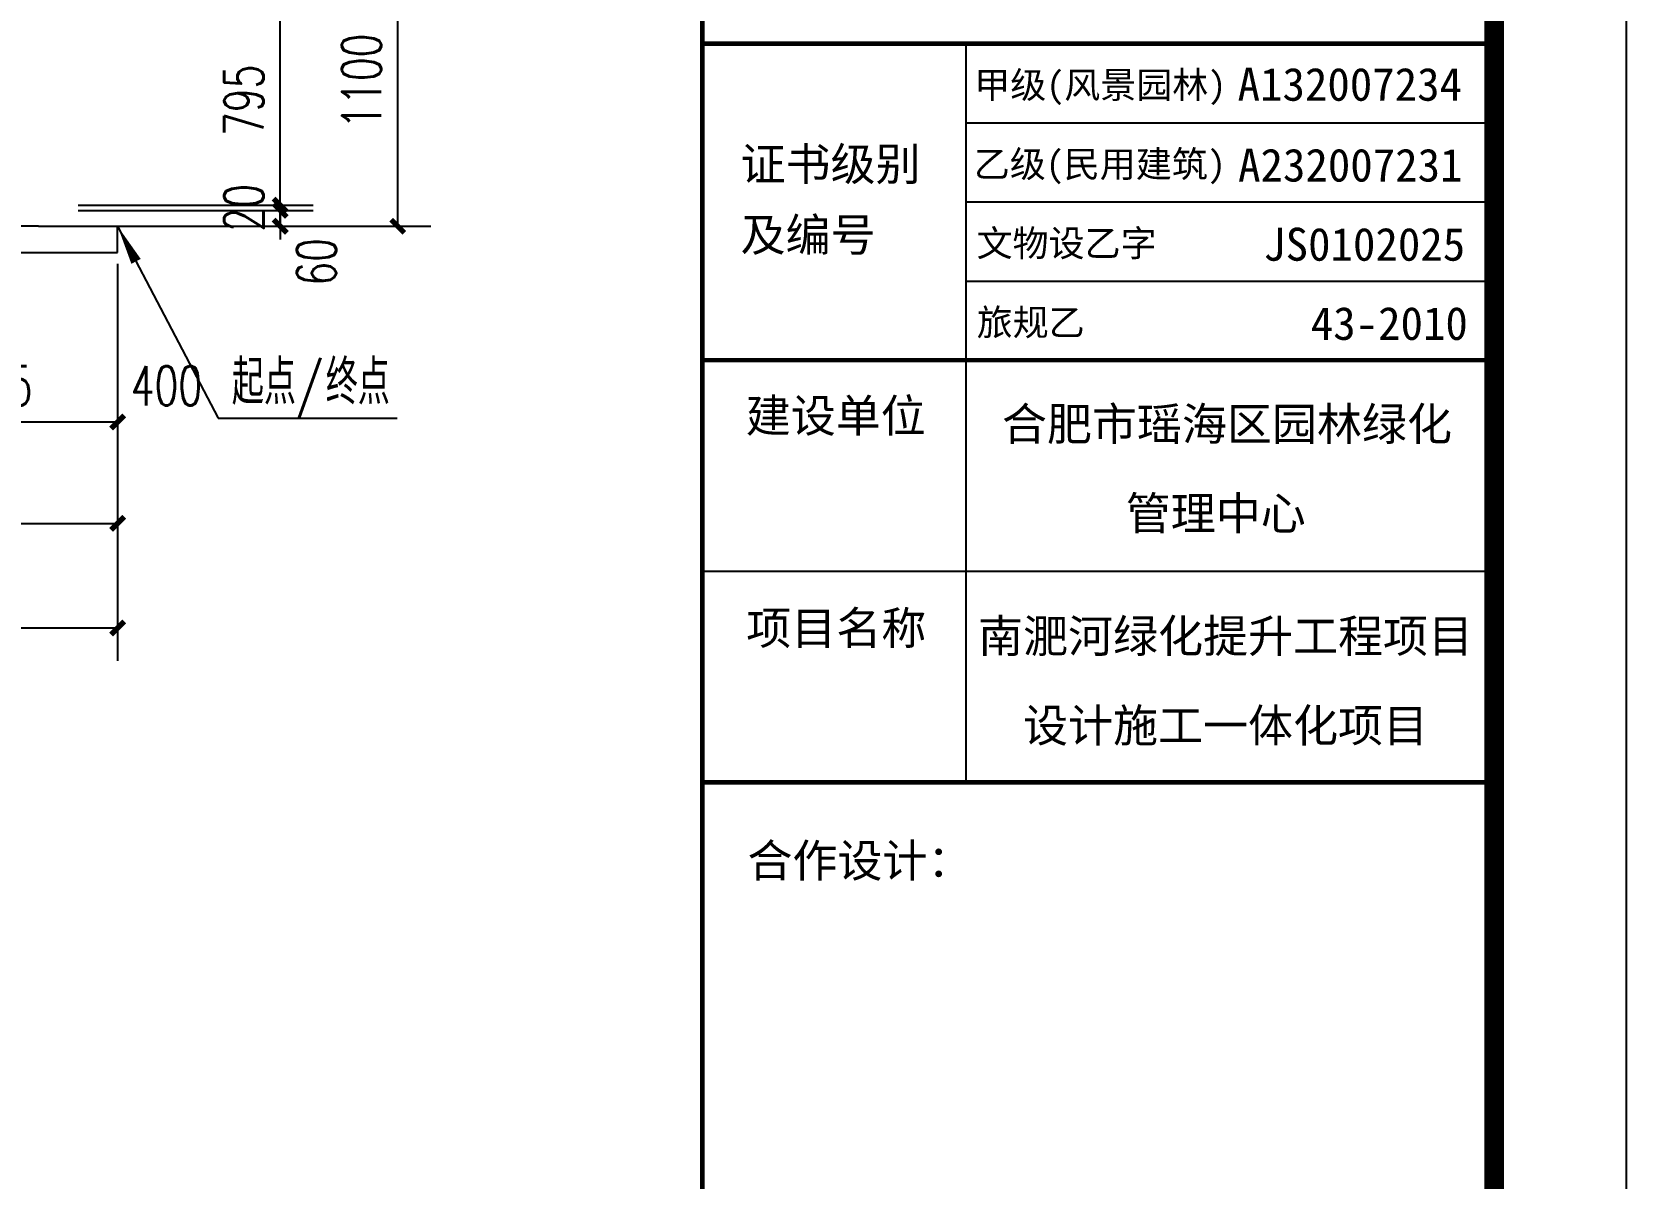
# Model space of a CAD drawing. Extents: x 396092 to 455492, y 17293 to 132793.
# Drawn here: x 434603 to 440642, y 41743 to 46088 of the extents above; entities that cross this region are included whole.
import ezdxf
from ezdxf.enums import TextEntityAlignment as Align

# ---------------------------------------------------------------- set-up
doc = ezdxf.new("R2010")
doc.units = 0
doc.header["$LTSCALE"] = 1000
doc.header["$MEASUREMENT"] = 0
for name, color, linetype in [('DIM_LEAD', 3, 'Continuous'), ('PUB_DIM', 3, 'Continuous'), ('PUB_TEXT', 7, 'Continuous')]:
    doc.layers.add(name, color=color, linetype=linetype)
doc.styles.add('_TCH_DIM', font='SIMPLEX', dxfattribs={"bigfont": 'GBCBIG'})
doc.styles.add('_TCH_DIM_T3', font='SIMPLEX', dxfattribs={"width": 0.705882, "bigfont": 'GBCBIG'})
doc.styles.add('图框 黑体', font='simhei_0.ttf', dxfattribs={"width": 0.7})
doc.dimstyles.new('_TCH_ARCH&&50', dxfattribs={"dimtxt": 148.75, "dimasz": 50, "dimexe": 125, "dimexo": 150, "dimgap": 63.125, "dimtad": 1, "dimdec": 0, "dimzin": 0, "dimdsep": 46, "dimtxsty": '_TCH_DIM_T3', "dimblk": 'ARCHTICK', "dimcen": 0.09, "dimclrt": 7, "dimazin": 2, "dimtfac": 1, "dimtdec": 0, "dimtix": 1, "dimtmove": 2, "dimatfit": 3, "dimfxl": 1, "dimtolj": 1, "dimtzin": 0, "dimarcsym": 0})

# ---------------------------------------------------------------- blocks, each defined once
blk = doc.blocks.new('A$C8d334926')
for p, q in [((-48162, 26523), (-48162, 29323)), ((-48162, 29023), (-46162, 29023)), ((-48162, 28723), (-46162, 28723)), ((-48162, 28423), (-46162, 28423)), ((-49162, 27323), (-46162, 27323))]:
    blk.add_line(p, q)
blk.add_lwpolyline([(-90212, 32073), (-45662, 32073), (-45662, 11073), (-90212, 11073)], close=True)
at = {"const_width": 75}
blk.add_lwpolyline([(-46162, 31573), (-88962, 31573), (-88962, 11573), (-46162, 11573)], close=True, dxfattribs=at)
at = {"const_width": 17.5}
for points in [[(-49162, 11573), (-49162, 31573)], [(-49162, 29323), (-46162, 29323)], [(-49162, 28123), (-46162, 28123)], [(-49162, 26523), (-46162, 26523)]]:
    blk.add_lwpolyline(points, dxfattribs=at)
at = {"style": '图框 黑体'}
for s, height, p in [('甲级(风景园林)', 100, (-48131.4, 29116.3)), ('A132007234', 125, (-47133.9, 29106.2)), ('证书级别', 125, (-49016.9, 28804)), ('乙级(民用建筑)', 100, (-48133.2, 28816.3)), ('A232007231', 125, (-47132.1, 28799.9)), ('及编号', 125, (-49016.9, 28535.7)), ('文物设乙字', 100, (-48122.6, 28516.3)), ('JS0102025 ', 125, (-47036.9, 28499.9)), ('旅规乙', 100, (-48122.2, 28216.3)), ('43-2010 ', 125, (-46856.7, 28199.9)), ('合作设计：', 125, (-48990.9, 26164.1))]:
    blk.add_text(s, height=height, dxfattribs=at).set_placement(p)
for s, p in [('建设单位', (-48656.1, 27915.4)), ('合肥市瑶海区园林绿化', (-47174.2, 27884.1)), ('管理中心 ', (-47174.2, 27545.2)), ('项目名称', (-48654.1, 27110.3)), ('南淝河绿化提升工程项目', (-47179.5, 27079.8)), ('设计施工一体化项目', (-47179.5, 26740.8))]:
    blk.add_text(s, height=125, dxfattribs=at).set_placement(p, align=Align.MIDDLE)
blk = doc.blocks.new('_ArchTick')
at = {"color": 0, "linetype": 'ByBlock', "const_width": 0.4}
blk.add_lwpolyline([(-0.5, -0.5), (0.5, 0.5)], dxfattribs=at)
blk = doc.blocks.new('*D51')
at = {"layer": 'Defpoints', "color": 0, "transparency": 16777216}
for p in [(435073.1, 46451.2), (435989, 46451.2), (435073.1, 45350.8)]:
    blk.add_point(p, dxfattribs=at)
at = {"layer": 'PUB_DIM', "color": 0, "lineweight": -2, "transparency": 16777216}
for p, q in [((435223.1, 46451.2), (436114, 46451.2)), ((435989, 45350.8), (435989, 46451.2)), ((435223.1, 45350.8), (436114, 45350.8))]:
    blk.add_line(p, q, dxfattribs=at)
at = {"layer": 'PUB_DIM', "color": 0, "lineweight": -2, "transparency": 16777216, "xscale": 50, "yscale": 50, "zscale": 50}
for p, rotation in [((435989, 46451.2), 90), ((435989, 45350.8), 270)]:
    blk.add_blockref('_ArchTick', p, dxfattribs=dict(at, rotation=rotation))
at = {"layer": 'PUB_DIM', "color": 7, "transparency": 16777216, "insert": (435851.5, 45901), "char_height": 148.75, "attachment_point": 5, "rotation": 90, "style": '_TCH_DIM_T3'}
blk.add_mtext('\\A1;1100', dxfattribs=at)
blk = doc.blocks.new('*D55')
at = {"layer": 'Defpoints', "color": 0, "transparency": 16777216}
for p in [(434627.7, 46225.8), (435543.5, 46225.8), (434627.7, 45430.8)]:
    blk.add_point(p, dxfattribs=at)
at = {"layer": 'PUB_DIM', "color": 0, "lineweight": -2, "transparency": 16777216}
for p, q in [((434777.7, 46225.8), (435668.5, 46225.8)), ((435543.5, 45430.8), (435543.5, 46225.8)), ((434777.7, 45430.8), (435668.5, 45430.8))]:
    blk.add_line(p, q, dxfattribs=at)
at = {"layer": 'PUB_DIM', "color": 0, "lineweight": -2, "transparency": 16777216, "xscale": 50, "yscale": 50, "zscale": 50}
for p, rotation in [((435543.5, 46225.8), 90), ((435543.5, 45430.8), 270)]:
    blk.add_blockref('_ArchTick', p, dxfattribs=dict(at, rotation=rotation))
at = {"layer": 'PUB_DIM', "color": 7, "transparency": 16777216, "insert": (435406, 45828.3), "char_height": 148.75, "attachment_point": 5, "rotation": 90, "style": '_TCH_DIM_T3'}
blk.add_mtext('\\A1;795', dxfattribs=at)
blk = doc.blocks.new('*D56')
at = {"layer": 'Defpoints', "color": 0, "transparency": 16777216}
for p in [(434627.7, 45430.8), (435543.5, 45430.8), (434627.7, 45410.8)]:
    blk.add_point(p, dxfattribs=at)
at = {"layer": 'PUB_DIM', "color": 0, "lineweight": -2, "transparency": 16777216}
for p, q in [((435543.5, 45430.8), (435543.5, 45480.8)), ((434777.7, 45430.8), (435668.5, 45430.8)), ((435543.5, 45410.8), (435543.5, 45430.8)), ((434777.7, 45410.8), (435668.5, 45410.8)), ((435543.5, 45410.8), (435543.5, 45360.8))]:
    blk.add_line(p, q, dxfattribs=at)
at = {"layer": 'PUB_DIM', "color": 0, "lineweight": -2, "transparency": 16777216, "xscale": 50, "yscale": 50, "zscale": 50}
for p, rotation in [((435543.5, 45430.8), 270), ((435543.5, 45410.8), 90)]:
    blk.add_blockref('_ArchTick', p, dxfattribs=dict(at, rotation=rotation))
at = {"layer": 'PUB_DIM', "color": 7, "transparency": 16777216, "insert": (435406, 45420.8), "char_height": 148.75, "attachment_point": 5, "rotation": 90, "style": '_TCH_DIM_T3'}
blk.add_mtext('\\A1;20', dxfattribs=at)
blk = doc.blocks.new('*D57')
at = {"layer": 'Defpoints', "color": 0, "transparency": 16777216}
for p in [(434627.7, 45410.8), (435543.5, 45410.8), (434627.7, 45350.8)]:
    blk.add_point(p, dxfattribs=at)
at = {"layer": 'PUB_DIM', "color": 0, "lineweight": -2, "transparency": 16777216}
for p, q in [((435543.5, 45410.8), (435543.5, 45460.8)), ((434777.7, 45410.8), (435668.5, 45410.8)), ((435543.5, 45350.8), (435543.5, 45410.8)), ((434777.7, 45350.8), (435668.5, 45350.8)), ((435543.5, 45350.8), (435543.5, 45300.8))]:
    blk.add_line(p, q, dxfattribs=at)
at = {"layer": 'PUB_DIM', "color": 0, "lineweight": -2, "transparency": 16777216, "xscale": 50, "yscale": 50, "zscale": 50}
for p, rotation in [((435543.5, 45410.8), 270), ((435543.5, 45350.8), 90)]:
    blk.add_blockref('_ArchTick', p, dxfattribs=dict(at, rotation=rotation))
at = {"layer": 'PUB_DIM', "color": 7, "transparency": 16777216, "insert": (435681, 45215.8), "char_height": 148.75, "attachment_point": 5, "rotation": 90, "style": '_TCH_DIM_T3'}
blk.add_mtext('\\A1;60', dxfattribs=at)
blk = doc.blocks.new('*D59')
at = {"layer": 'Defpoints', "color": 0, "transparency": 16777216}
for p in [(400427.7, 44577.5), (434927.7, 44577.5), (434927.7, 43828.4)]:
    blk.add_point(p, dxfattribs=at)
at = {"layer": 'PUB_DIM', "color": 0, "lineweight": -2, "transparency": 16777216}
for p, q in [((400427.7, 44427.5), (400427.7, 43703.4)), ((434927.7, 44427.5), (434927.7, 43703.4)), ((400427.7, 43828.4), (434927.7, 43828.4))]:
    blk.add_line(p, q, dxfattribs=at)
at = {"layer": 'PUB_DIM', "color": 0, "lineweight": -2, "transparency": 16777216, "xscale": 50, "yscale": 50, "zscale": 50, "rotation": 180}
blk.add_blockref('_ArchTick', (400427.7, 43828.4), dxfattribs=at)
at = {"layer": 'PUB_DIM', "color": 0, "lineweight": -2, "transparency": 16777216, "xscale": 50, "yscale": 50, "zscale": 50}
blk.add_blockref('_ArchTick', (434927.7, 43828.4), dxfattribs=at)
at = {"layer": 'PUB_DIM', "color": 7, "transparency": 16777216, "insert": (417677.7, 43965.9), "char_height": 148.75, "attachment_point": 5, "style": '_TCH_DIM_T3'}
blk.add_mtext('\\A1;34500', dxfattribs=at)
blk = doc.blocks.new('*D62')
at = {"layer": 'Defpoints', "color": 0, "transparency": 16777216}
for p in [(422927.7, 44973.8), (434927.7, 44973.8), (434927.7, 44224.8)]:
    blk.add_point(p, dxfattribs=at)
at = {"layer": 'PUB_DIM', "color": 0, "lineweight": -2, "transparency": 16777216}
for p, q in [((422927.7, 44823.8), (422927.7, 44099.8)), ((434927.7, 44823.8), (434927.7, 44099.8)), ((422927.7, 44224.8), (434927.7, 44224.8))]:
    blk.add_line(p, q, dxfattribs=at)
at = {"layer": 'PUB_DIM', "color": 0, "lineweight": -2, "transparency": 16777216, "xscale": 50, "yscale": 50, "zscale": 50, "rotation": 180}
blk.add_blockref('_ArchTick', (422927.7, 44224.8), dxfattribs=at)
at = {"layer": 'PUB_DIM', "color": 0, "lineweight": -2, "transparency": 16777216, "xscale": 50, "yscale": 50, "zscale": 50}
blk.add_blockref('_ArchTick', (434927.7, 44224.8), dxfattribs=at)
at = {"layer": 'PUB_DIM', "color": 7, "transparency": 16777216, "insert": (428927.7, 44362.3), "char_height": 148.75, "attachment_point": 5, "style": '_TCH_DIM_T3'}
blk.add_mtext('\\A1;12000', dxfattribs=at)
blk = doc.blocks.new('*D89')
at = {"layer": 'Defpoints', "color": 0, "transparency": 16777216}
for p in [(434502.7, 45358.1), (434527.7, 45358.1), (434527.7, 44609)]:
    blk.add_point(p, dxfattribs=at)
at = {"layer": 'PUB_DIM', "color": 0, "lineweight": -2, "transparency": 16777216}
for p, q in [((434502.7, 45208.1), (434502.7, 44484)), ((434527.7, 45208.1), (434527.7, 44484)), ((434502.7, 44609), (434452.7, 44609)), ((434502.7, 44609), (434527.7, 44609)), ((434527.7, 44609), (434577.7, 44609))]:
    blk.add_line(p, q, dxfattribs=at)
at = {"layer": 'PUB_DIM', "color": 0, "lineweight": -2, "transparency": 16777216, "xscale": 50, "yscale": 50, "zscale": 50}
blk.add_blockref('_ArchTick', (434502.7, 44609), dxfattribs=at)
at = {"layer": 'PUB_DIM', "color": 0, "lineweight": -2, "transparency": 16777216, "xscale": 50, "yscale": 50, "zscale": 50, "rotation": 180}
blk.add_blockref('_ArchTick', (434527.7, 44609), dxfattribs=at)
at = {"layer": 'PUB_DIM', "color": 7, "transparency": 16777216, "insert": (434515.2, 44746.5), "char_height": 148.75, "attachment_point": 5, "style": '_TCH_DIM_T3'}
blk.add_mtext('\\A1;25', dxfattribs=at)
blk = doc.blocks.new('*D90')
at = {"layer": 'Defpoints', "color": 0, "transparency": 16777216}
for p in [(434527.7, 45358.1), (434927.7, 45358.1), (434927.7, 44609)]:
    blk.add_point(p, dxfattribs=at)
at = {"layer": 'PUB_DIM', "color": 0, "lineweight": -2, "transparency": 16777216}
for p, q in [((434527.7, 45208.1), (434527.7, 44484)), ((434927.7, 45208.1), (434927.7, 44484)), ((434527.7, 44609), (434927.7, 44609))]:
    blk.add_line(p, q, dxfattribs=at)
at = {"layer": 'PUB_DIM', "color": 0, "lineweight": -2, "transparency": 16777216, "xscale": 50, "yscale": 50, "zscale": 50, "rotation": 180}
blk.add_blockref('_ArchTick', (434527.7, 44609), dxfattribs=at)
at = {"layer": 'PUB_DIM', "color": 0, "lineweight": -2, "transparency": 16777216, "xscale": 50, "yscale": 50, "zscale": 50}
blk.add_blockref('_ArchTick', (434927.7, 44609), dxfattribs=at)
at = {"layer": 'PUB_DIM', "color": 7, "transparency": 16777216, "insert": (435112.7, 44746.5), "char_height": 148.75, "attachment_point": 5, "style": '_TCH_DIM_T3'}
blk.add_mtext('\\A1;400', dxfattribs=at)

msp = doc.modelspace()

# ---------------------------------------------------------------- linework, layer by layer
for points in [[(434627.7, 45350.8), (400427.7, 45350.8)], [(434627.7, 45350.8), (434927.7, 45350.8)], [(434927.7, 45250.8), (434927.7, 45350.8)], [(400427.7, 45250.8), (434927.7, 45250.8)]]:
    msp.add_lwpolyline(points)
at = {"layer": 'DIM_LEAD'}
for p, q in [((434927.7, 45350.8), (435308.4, 44622.9)), ((435308.4, 44622.9), (435986.3, 44622.9))]:
    msp.add_line(p, q, dxfattribs=at)
msp.add_lwpolyline([(434927.7, 45350.8, 0, 40, 0), (434997.3, 45217.8, 0, 0, 0)], format="xyseb", dxfattribs=at)

# ---------------------------------------------------------------- block references
msp.add_blockref('A$C8d334926', (486304.3, 16720.3))

# ---------------------------------------------------------------- texts
at = {"layer": 'PUB_TEXT', "style": '_TCH_DIM'}
for s, p in [('起点', (435360.2, 44675.4)), ('终点', (435716, 44675.4))]:
    msp.add_text(s, height=168.79, dxfattribs=at).set_placement(p)
at = {"layer": 'PUB_TEXT', "style": '_TCH_DIM', "width": 0.705882}
msp.add_text('/', height=148.8, dxfattribs=at).set_placement((435606, 44675.4))

# ---------------------------------------------------------------- dimensions: what is measured, and where the dimension line sits
at = {"layer": 'PUB_DIM'}
for p1, p2, distance, picture, middle in [((435073.1, 45350.8), (435073.1, 46451.2), -915.8, '*D51', (435851.5, 45901)), ((434627.7, 45430.8), (434627.7, 46225.8), -915.8, '*D55', (435406, 45828.3)), ((434627.7, 45410.8), (434627.7, 45430.8), -915.8, '*D56', (435406, 45420.8)), ((434502.7, 45358.1), (434527.7, 45358.1), -749.1, '*D89', (434515.2, 44746.5)), ((422927.7, 44973.8), (434927.7, 44973.8), -749.1, '*D62', (428927.7, 44362.3)), ((400427.7, 44577.5), (434927.7, 44577.5), -749.1, '*D59', (417677.7, 43965.9))]:
    dim = msp.add_aligned_dim(p1=p1, p2=p2, distance=distance, dimstyle='_TCH_ARCH&&50', dxfattribs=at)
    dim.commit()
    dim.dimension.update_dxf_attribs({"geometry": picture, "text_midpoint": middle})
for base, p1, p2, angle, picture, middle in [((435543.5, 45410.8), (434627.7, 45350.8), (434627.7, 45410.8), 90, '*D57', (435681, 45215.8)), ((434927.7, 44609), (434527.7, 45358.1), (434927.7, 45358.1), 0, '*D90', (435112.7, 44746.5))]:
    dim = msp.add_linear_dim(base=base, p1=p1, p2=p2, angle=angle, dimstyle='_TCH_ARCH&&50', dxfattribs=at)
    dim.commit()
    dim.dimension.update_dxf_attribs({"geometry": picture, "text_midpoint": middle, "dimtype": 129})

doc.saveas('drawing.dxf')
